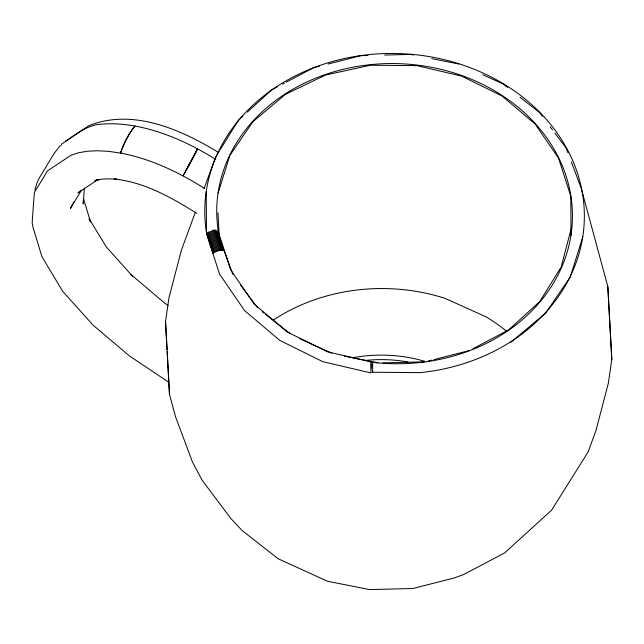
<?xml version="1.0" encoding="UTF-8"?>
<svg xmlns="http://www.w3.org/2000/svg" width="644" height="644" viewBox="0 0 644 644"><rect width="100%" height="100%" fill="white"/><g stroke="black" fill="none" stroke-linecap="round" stroke-linejoin="round"><path stroke-width="0.97" d="M372.675 372.24L372.61 362.29L327.329 351.769L286.991 331.837L253.986 303.855L230.56 269.723L217.897 230.496M83.334 200.582L83.197 203.874L84.38 188.281M571.413 162.063L581.162 188.153L607.823 286.54L611.8 359.465L608.339 383.188L595.909 430.691L588.101 451.959L551.634 510.129L504.606 552.955L463.648 574.537L454.205 577.974L412.917 588.495L369.648 589.598L327.353 581.21L278.119 558.734L242.225 530.616L230.705 518.323L202.24 480.384L192.484 462.054L175.579 416.837L169.493 394.386L165.516 321.469L168.97 297.745L181.407 250.234L195.39 212.158M34.865 189.956L37.143 182.598L39.348 177.905L53.855 153.852L60.15 145.633M561.415 266.061L571.131 228.934M218.042 193.224L229.836 155.47L252.851 121.724L285.517 94.282L325.623 75.018L370.421 65.245L416.861 65.632L461.78 76.145L502.119 96.069L535.124 124.059L558.549 158.191L570.793 196.146L571.035 235.342M582.836 236.751L570.262 277.033L545.701 313.032L510.845 342.31M372.248 362.282L370.872 371.137L370.719 362.532M168.648 382.158L129.372 355.899L93.018 325.099L62.693 291.321L41.924 256.69L32.925 227.018L32.2 223.106L32.377 218.992L34.382 192.467L47.471 170.877L71.025 155.252L78.721 152.708L87.681 151.195L97.751 150.752L108.747 151.38L120.484 153.071L122.368 147.838A70.051 39.324 -84.7 0 1 126.852 138.082L128.108 135.828A69.866 39.22 -84.7 0 1 132.133 129.629L134.999 126.007C163.89 131.465 190.97 143.894 215.756 159.454M203.963 188.797L215.627 157.031L219.258 151.171M204.712 188.547C178.831 172.254 150.736 158.714 120.484 153.071L122.521 147.862A70.051 32.232 -79.1 0 1 127.134 138.122L128.381 135.868A69.866 32.144 -79.1 0 1 132.286 129.645L134.999 126.007C124.179 124.139 113.175 123.173 102.203 124.131C86.385 124.566 74.648 135.852 61.985 143.813L60.979 145.472M197.531 148.804L196.621 150.744A67.644 9.805 -57 0 1 192.363 159.237L191.155 161.507A67.829 9.837 -57 0 1 184.458 173.421L183.009 175.868L185.714 170.902A69.455 1.578 -61 0 0 190.865 161.354L192.073 159.092A69.278 1.578 -61 0 0 195.478 152.684L197.531 148.804L185.351 171.505M74.124 201.54L70.381 208.519L81.442 190.278L77.916 192.902L98.355 179.346L94.652 181.045L99.369 179.483L95.747 180.199L102.034 179.137L109.078 178.823L116.781 179.265L114.23 178.992C144.473 182.131 171.505 197.579 196.814 213.349M120.484 153.071L121.418 151.324M220.296 149.497L238.449 120.178L242.909 116.121M539.817 301.473L561.166 267.019M247.368 112.056L271.889 89.717L277.226 86.908M539.092 302.141L508.551 329.969L473.034 348.678M224.434 250.741C220.57 249.494 216.215 250.854 213.059 253.229L206.523 232.975A189.851 160.115 2.5 0 1 368.835 54.619A189.851 160.115 2.5 0 1 582.611 194.279A189.851 160.115 2.5 0 1 420.299 372.635L370.759 372.224M65.511 141.189L88.912 125.669C132.656 107.999 181.149 129.605 218.654 152.523M282.555 84.098L284.334 83.157M286.113 82.223L313.66 67.709L319.448 66.235M328.134 64.022L360.922 55.666L367.861 55.489M428.171 361.075L432.011 360.101M433.935 359.61L468.526 350.795M212.27 230.319L216.304 230.085M384.701 55.054L410.453 54.402L413.359 54.973M382.914 362.894L424.299 361.839M431.754 58.628L458.874 64.006M344.524 356.164L377.988 362.797M370.727 372.876L322.805 361.662L279.77 340.402L244.551 310.545L219.564 274.127L206.491 233.635L206.241 191.815M482.71 74.736L502.884 83.817L507.553 87.479M299.854 338.776L331.861 353.186M168.124 305.433L164.816 303.219L130.941 274.513L132.479 276.155L106.493 247.143L89.073 218.743L90.546 221.914L83.495 198.642M520.014 97.244L539.487 112.499L542.449 116.451M262.197 311.712L263.75 312.928M265.304 314.151L290.203 333.656M550.161 126.731L552.536 129.895M554.911 133.058L566.189 148.08L567.928 152.741M240.47 284.889L257.713 307.872M221.077 242.595L232.983 274.449M217.527 231.429L223.685 250.5M216.65 231.172L222.832 250.331M215.684 230.995L221.906 250.258M214.653 230.898L220.908 250.274M213.583 230.882L219.87 250.379M212.48 230.954L218.807 250.572M211.377 231.107L217.744 250.846M210.29 231.349L216.69 251.192M209.236 231.655L215.684 251.619M208.254 232.041L214.726 252.102M207.336 232.484L213.848 252.641M611.8 359.465L607.823 286.54M165.516 321.469L167.094 349.579M217.986 212.842L219.169 234.907M167.207 351.576L169.493 394.386M218.356 231.76A177.913 150.052 2.5 0 1 385.82 63.643A177.913 150.052 2.5 0 1 572.315 221.496A177.913 150.052 2.5 0 1 372.602 362.322M352.936 357.678A132.696 111.911 2.5 0 1 424.589 361.252M273.257 320.124A177.647 149.827 2.5 0 1 444.875 298.285L486.027 316.816A177.647 149.827 2.5 0 1 506.506 331.153M365.655 360.415A127.44 107.484 2.5 0 1 408.063 362"/></g></svg>
